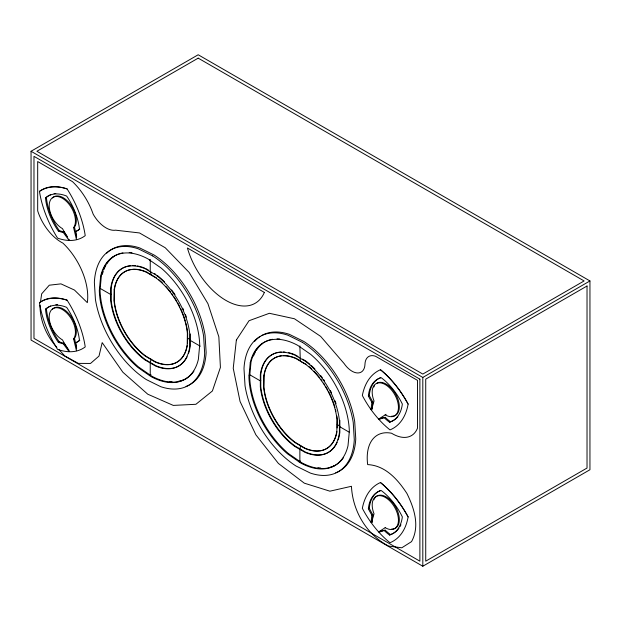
<?xml version="1.0" encoding="UTF-8"?>
<svg xmlns="http://www.w3.org/2000/svg" width="621" height="621" viewBox="0 0 621 621"><rect width="100%" height="100%" fill="white"/><g stroke="black" fill="none" stroke-linecap="round" stroke-linejoin="round"><path stroke-width="0.93" d="M190.236 333.927L190.22 345.944A56.395 32.564 60 0 1 188.512 353.496M339.858 420.316L339.85 432.332A56.395 32.564 60 0 1 338.142 439.885M187.526 343.359L187.666 333.213A52.218 30.15 60 0 0 185.842 322.959M337.18 427.97L337.296 419.594A52.218 30.15 60 0 0 336.838 415.954M386.068 414.316L378.818 418.996L379.198 419.299L385.222 417.328A39.728 22.938 60 0 0 390.462 421.721A47.84 27.619 60 0 0 397.875 416.807M385.268 527.633L378.818 531.817L379.198 532.127L385.222 530.155A39.728 22.938 60 0 0 390.462 534.541A47.84 27.619 60 0 0 399.024 528.153M385.167 414.836A18.56 10.72 60 0 0 398.255 404.659A18.56 10.72 60 0 0 380.782 382.924A18.56 10.72 60 0 0 374.028 400.98L371.505 409.744L371.063 409.192L371.87 402.323A48.578 28.046 60 0 1 368.369 395.95A45.007 25.989 60 0 1 381.201 377.692A46.629 26.92 60 0 1 402.346 404.054A47.84 27.619 60 0 1 389.561 422.241A39.728 22.938 60 0 1 384.321 417.848M372.274 409.123L372.771 401.803A48.578 28.046 60 0 1 369.27 395.43A45.007 25.989 60 0 1 380.37 377.747M372.406 522.044L371.505 522.564L371.063 522.013L371.87 515.143A48.578 28.046 60 0 1 368.369 508.77A45.007 25.989 60 0 1 381.201 490.512A46.629 26.92 60 0 1 402.346 516.874A47.84 27.619 60 0 1 389.561 535.061A39.728 22.938 60 0 1 384.321 530.676M372.274 521.943L372.771 514.623A48.578 28.046 60 0 1 369.27 508.25A45.007 25.989 60 0 1 380.37 490.567M39.985 305.26C39.915 320.475 46.528 336.163 56.884 347.356M40.412 302.404L41.677 293.826L49.284 285.202L60.951 283.867L74.481 290.069L87.328 302.652A50.448 29.125 60 0 0 62.907 243.114A36.631 21.153 60 0 1 37.679 210.83L37.679 161.545L72.525 181.666A49.657 28.667 60 0 1 93.142 214.113A25.197 14.547 60 0 0 115.607 230.181L139.5 232.953L165.233 247.748L189.164 272.472L207.919 303.638L218.848 336.846L220.416 367.399L212.39 390.989L195.902 404.287L173.29 405.412L147.744 394.195L122.873 372.235L102.186 342.629L99.011 356.066L90.526 363.448L78.339 363.386L64.739 355.895L58.848 349.491M371.505 522.564L374.028 513.8A18.56 10.72 60 0 1 380.782 495.744A18.56 10.72 60 0 1 398.255 517.479A18.56 10.72 60 0 1 385.167 527.656M31.05 151.268L198.192 54.764L589.95 280.948L589.95 469.732L422.808 566.236L31.05 340.052L31.05 151.268L422.808 377.444L589.95 280.948M45.488 197.928A46.629 26.92 60 0 1 66.672 196.096A47.84 27.619 60 0 1 79.457 229.04A39.728 22.938 60 0 1 75.809 231.501L76.445 239.489L73.604 227.635A18.56 10.72 60 0 0 66.851 201.778A18.56 10.72 60 0 0 49.377 203.339A18.56 10.72 60 0 0 62.465 228.629L68.815 240.001L63.334 232.572A48.578 28.046 60 0 1 58.32 231.004A45.007 25.989 60 0 1 45.488 197.928L46.389 197.408A46.629 26.92 60 0 1 50.712 194.699M58.32 231.004L59.22 230.484A48.578 28.046 60 0 0 64.235 232.052L67.293 236.5M63.334 232.572L64.235 232.052M73.604 227.635L74.504 227.115A18.56 10.72 60 0 0 70.32 204.224A18.56 10.72 60 0 0 52.451 197.975M75.809 231.501L76.709 230.981A39.728 22.938 60 0 0 79.799 229.017M68.426 239.985L69.327 239.465M45.488 309.196A46.629 26.92 60 0 1 66.672 307.364A47.84 27.619 60 0 1 79.457 340.308A39.728 22.938 60 0 1 75.809 342.769L76.445 350.756L73.604 338.903A18.56 10.72 60 0 0 66.851 313.046A18.56 10.72 60 0 0 49.377 314.606A18.56 10.72 60 0 0 62.465 339.897L68.815 351.269L63.334 343.84A48.578 28.046 60 0 1 58.32 342.272A45.007 25.989 60 0 1 45.488 309.196L46.389 308.676A46.629 26.92 60 0 1 50.712 305.967M99.461 288.858L100.198 288.431L110.709 294.494L111.151 294.238M149.506 259.958L150.243 259.531L150.243 271.664L150.693 271.408L150.988 274.614M58.32 342.272L59.22 341.752A48.578 28.046 60 0 0 64.235 343.32L68.815 349.996M63.334 343.84L64.235 343.32M73.604 338.903L74.504 338.383A18.56 10.72 60 0 0 70.32 315.491A18.56 10.72 60 0 0 52.451 309.242M75.809 342.769L76.709 342.249A39.728 22.938 60 0 0 79.224 340.75M68.426 351.253L69.327 350.733M150.988 359.179L150.243 362.975L150.243 375.115M187.596 338.034L190.228 339.897L189.785 340.153L200.296 346.215M149.506 375.534L150.988 374.688M249.091 375.239L249.828 374.812L260.339 380.883L260.781 380.626M368.369 395.95L369.27 395.43M371.87 402.323L372.771 401.803M300.611 445.56L299.873 449.363L299.873 461.496M337.226 424.422L339.858 426.278L339.415 426.534L349.111 432.138M371.063 409.192L371.963 408.672M299.136 461.923L300.611 461.069M378.802 418.818L385.222 417.328M379.198 419.299L380.099 418.779M389.561 422.241L390.462 421.721M368.369 508.77L369.27 508.25M371.87 515.143L372.771 514.623M371.063 522.013L371.963 521.493M378.802 531.638L385.222 530.155M379.198 532.127L380.099 531.607M389.561 535.061L390.462 534.541M295.146 354.808L298.103 356.516M302.567 359.101L305.555 360.832A56.395 32.564 60 0 1 309.949 364.325M145.524 268.419L148.473 270.127M154.435 273.574L155.933 274.443M299.912 360.584L296.396 358.488A52.218 30.15 60 0 0 283.153 355.631M306.037 364.24L300.316 361.174L299.873 345.92M156.407 277.851L146.773 272.107A52.218 30.15 60 0 0 132.584 269.304M74.504 227.115L76.67 236.981M74.504 338.383L76.67 348.249M422.808 377.444L422.808 566.236M380.463 482.533A79.76 46.047 60 0 0 362.346 508.312A68.644 39.635 60 0 0 389.996 542.723A76.647 44.254 60 0 0 408.121 516.936A75.49 43.586 60 0 0 380.463 482.533A70.227 40.544 60 0 1 408.121 516.936M373.85 499.851A18.56 10.72 60 0 1 395.096 506.03A18.56 10.72 60 0 1 391.649 529.007M400.956 524.745A47.84 27.619 60 0 1 400.056 526.523M39.449 302.675A79.76 46.047 60 0 0 57.574 349.382A68.644 39.635 60 0 0 85.224 346.906A76.647 44.254 60 0 0 67.107 300.199A75.49 43.586 60 0 0 39.449 302.675A70.227 40.544 60 0 1 67.107 300.199M79.799 340.285A39.728 22.938 60 0 1 79.519 340.518M59.22 341.752A45.007 25.989 60 0 1 46.389 308.676M55.805 304.732A46.629 26.92 60 0 1 57.652 304.663M337.149 442.377A56.395 32.564 60 0 1 305.485 452.096L295.076 446.08A56.395 32.564 60 0 1 260.773 386.596L260.781 374.579A56.395 32.564 60 0 1 276.066 352.899M276.896 352.658A56.395 32.564 60 0 1 281.329 351.998M283.192 351.983A56.395 32.564 60 0 1 285.086 352.099M288.656 352.681A56.395 32.564 60 0 1 294.214 354.42M311.393 365.614A56.395 32.564 60 0 1 314.925 369.037M320.591 375.503A56.395 32.564 60 0 1 322.369 377.816M323.51 379.384A56.395 32.564 60 0 1 324.62 380.976M330.333 390.462A56.395 32.564 60 0 1 331.583 392.914M335.045 400.863A56.395 32.564 60 0 1 336.031 403.572M334.835 465.478A71.019 41.002 60 0 1 330.613 467.108M320.723 468.032A71.019 41.002 60 0 1 317.898 467.706M253.492 356.027A71.019 41.002 60 0 1 255.479 351.789M256.403 350.26A71.019 41.002 60 0 1 262.613 343.436M343.56 457.53A71.019 41.002 60 0 1 301.356 462.529L288.315 453.462A71.019 41.002 60 0 1 249.681 376.442L251 362.144A71.019 41.002 60 0 1 272.572 339.276M277.005 338.88A71.019 41.002 60 0 1 279.76 338.965M336.986 431.642A52.218 30.15 60 0 1 304.826 448.075L295.192 442.331A52.218 30.15 60 0 1 263.925 386.968L264.088 375.93A52.218 30.15 60 0 1 281.282 355.794M308.947 366.561A52.218 30.15 60 0 1 311.827 369.138M313.939 371.211A52.218 30.15 60 0 1 319.598 377.677M320.778 379.206A52.218 30.15 60 0 1 321.926 380.766M323.572 383.141A52.218 30.15 60 0 1 324.558 384.655M325.528 386.192A52.218 30.15 60 0 1 327.818 390.159M328.672 391.773A52.218 30.15 60 0 1 334.96 407.446M335.472 409.34A52.218 30.15 60 0 1 335.93 411.242M335.674 472.814A78.122 45.108 60 0 0 355.763 438.806L354.707 421.589A78.122 45.108 60 0 0 303.801 341.441L289.417 334.354A78.122 45.108 60 0 0 261.457 335.682M254.447 341.597A78.122 45.108 60 0 1 259.92 336.652M187.107 356.85A56.395 32.564 60 0 1 155.863 365.715L145.446 359.691A56.395 32.564 60 0 1 111.143 300.207L111.159 288.191A56.395 32.564 60 0 1 130.783 265.672M132.622 265.586A56.395 32.564 60 0 1 135.463 265.718M137.225 265.951A56.395 32.564 60 0 1 144.584 268.039M157.392 275.545A56.395 32.564 60 0 1 164.604 281.95M171.559 289.883A56.395 32.564 60 0 1 174.998 294.595M182.768 308.218A56.395 32.564 60 0 1 183.568 309.988M185.415 314.482A56.395 32.564 60 0 1 186.401 317.184M183.568 379.835A71.019 41.002 60 0 1 178.281 381.333M172.025 381.698A71.019 41.002 60 0 1 169.222 381.457M102.356 274.35A71.019 41.002 60 0 1 103.202 271.478M103.862 269.638A71.019 41.002 60 0 1 105.857 265.408M106.773 263.871A71.019 41.002 60 0 1 113.705 256.52M186.774 378.236A71.019 41.002 60 0 1 185.205 379.089M193.931 371.141A71.019 41.002 60 0 1 151.726 376.14L138.685 367.081A71.019 41.002 60 0 1 100.051 290.054L101.378 275.763A71.019 41.002 60 0 1 122.95 252.887M129.207 252.522A71.019 41.002 60 0 1 132.009 252.763M187.356 345.253A52.218 30.15 60 0 1 155.203 361.686L145.562 355.942A52.218 30.15 60 0 1 114.303 300.58L114.458 289.549A52.218 30.15 60 0 1 130.744 269.545M158.596 279.566A52.218 30.15 60 0 1 162.205 282.749M165.675 286.258A52.218 30.15 60 0 1 170.565 292.049M171.73 293.593A52.218 30.15 60 0 1 172.855 295.169M173.942 296.76A52.218 30.15 60 0 1 176.838 301.379M177.746 302.97A52.218 30.15 60 0 1 179.865 307.007M180.649 308.629A52.218 30.15 60 0 1 185.33 321.057M186.044 386.433A78.122 45.108 60 0 0 206.133 352.418L205.077 335.2A78.122 45.108 60 0 0 154.179 255.06L139.795 247.973A78.122 45.108 60 0 0 106.727 253.174M380.463 369.712A79.76 46.047 60 0 0 362.346 395.492A68.644 39.635 60 0 0 389.996 429.895A76.647 44.254 60 0 0 408.121 404.116A75.49 43.586 60 0 0 380.463 369.712A70.227 40.544 60 0 1 408.121 404.116M373.85 387.03A18.56 10.72 60 0 1 374.61 385.462M376.885 383.204A18.56 10.72 60 0 1 396.982 396.796A18.56 10.72 60 0 1 391.649 416.186M39.449 191.408A79.76 46.047 60 0 0 57.574 238.115A68.644 39.635 60 0 0 85.224 235.638A76.647 44.254 60 0 0 67.107 188.931A75.49 43.586 60 0 0 39.449 191.408A70.227 40.544 60 0 1 67.107 188.931M59.22 230.484A45.007 25.989 60 0 1 46.389 197.408M54.035 193.705A46.629 26.92 60 0 1 55.805 193.465M110.717 288.447L110.701 300.463A56.395 32.564 60 0 0 145.004 359.947L155.413 365.971A56.395 32.564 60 0 0 189.778 346.2L189.793 334.183A56.395 32.564 60 0 0 155.491 274.699L145.073 268.676A56.395 32.564 60 0 0 110.717 288.447M260.339 374.836L260.331 386.852A56.395 32.564 60 0 0 294.633 446.336L305.043 452.352A56.395 32.564 60 0 0 339.408 432.589L339.415 420.572A56.395 32.564 60 0 0 305.113 361.088L294.703 355.065A56.395 32.564 60 0 0 260.339 374.836M114.163 289.72L114.008 300.75A52.218 30.15 60 0 0 145.267 356.112L154.901 361.857A52.218 30.15 60 0 0 187.216 344.414L187.371 333.376A52.218 30.15 60 0 0 156.112 278.022L146.478 272.277A52.218 30.15 60 0 0 114.163 289.72M263.793 376.101L263.63 387.139A52.218 30.15 60 0 0 294.89 442.501L304.531 448.246A52.218 30.15 60 0 0 336.846 430.803L337.001 419.765A52.218 30.15 60 0 0 305.742 364.411L296.101 358.659A52.218 30.15 60 0 0 263.793 376.101M100.641 276.182L99.313 290.481A71.019 41.002 60 0 0 137.947 367.508L150.988 376.567A71.019 41.002 60 0 0 198.378 359.311L199.706 345.02A71.019 41.002 60 0 0 161.072 267.993L148.023 258.934A71.019 41.002 60 0 0 100.641 276.182M250.263 362.571L248.936 376.869A71.019 41.002 60 0 0 287.577 453.889L300.618 462.955A71.019 41.002 60 0 0 348.008 445.699L349.336 431.409A71.019 41.002 60 0 0 310.694 354.381L297.653 345.315A71.019 41.002 60 0 0 250.263 362.571M236.376 339.974L233.232 368.261L240.063 401.484L255.875 434.816L278.387 463.429L304.313 483.169L329.906 491.18L351.455 486.29C352.588 510.85 366.561 534.743 388.645 546.084L401.803 547.792L411.544 541.628C420.044 526.127 414.223 508.257 406.941 493.509C397.898 479.591 385.416 465.478 367.663 464.593A49.812 28.76 60 0 1 391.587 433.248A37.803 21.828 60 0 0 417.506 428.164L417.506 380.363L375.604 356.291A18.374 10.604 60 0 0 364.962 364.302A18.335 10.588 60 0 1 357.494 372.957A18.335 10.588 60 0 1 344.088 363.51L320.622 336.365L294.455 318.775L269.374 313.295L249.037 320.723L236.376 339.974M198.192 58.141L36.895 151.268L422.808 374.067L584.105 280.948L198.192 58.141M587.024 286.009L425.727 379.136L425.727 561.167L587.024 468.048L587.024 286.009M152.696 255.914L138.312 248.827A78.122 45.108 60 0 0 94.361 282.229L95.417 299.438A78.122 45.108 60 0 0 146.315 379.586L160.699 386.673A78.122 45.108 60 0 0 204.658 353.271L203.603 336.054A78.122 45.108 60 0 0 152.696 255.914M302.326 342.295L287.942 335.208A78.122 45.108 60 0 0 243.991 368.61L245.039 385.827A78.122 45.108 60 0 0 295.945 465.975L310.329 473.062A78.122 45.108 60 0 0 354.28 439.66L353.233 422.443A78.122 45.108 60 0 0 302.326 342.295M419.881 379.136L33.976 156.329L33.976 338.367L419.881 561.167L419.881 379.136M264.367 292.421L187.395 247.981A58.553 33.806 60 0 0 225.881 300.385A58.553 33.806 60 0 0 264.367 292.421"/></g></svg>
